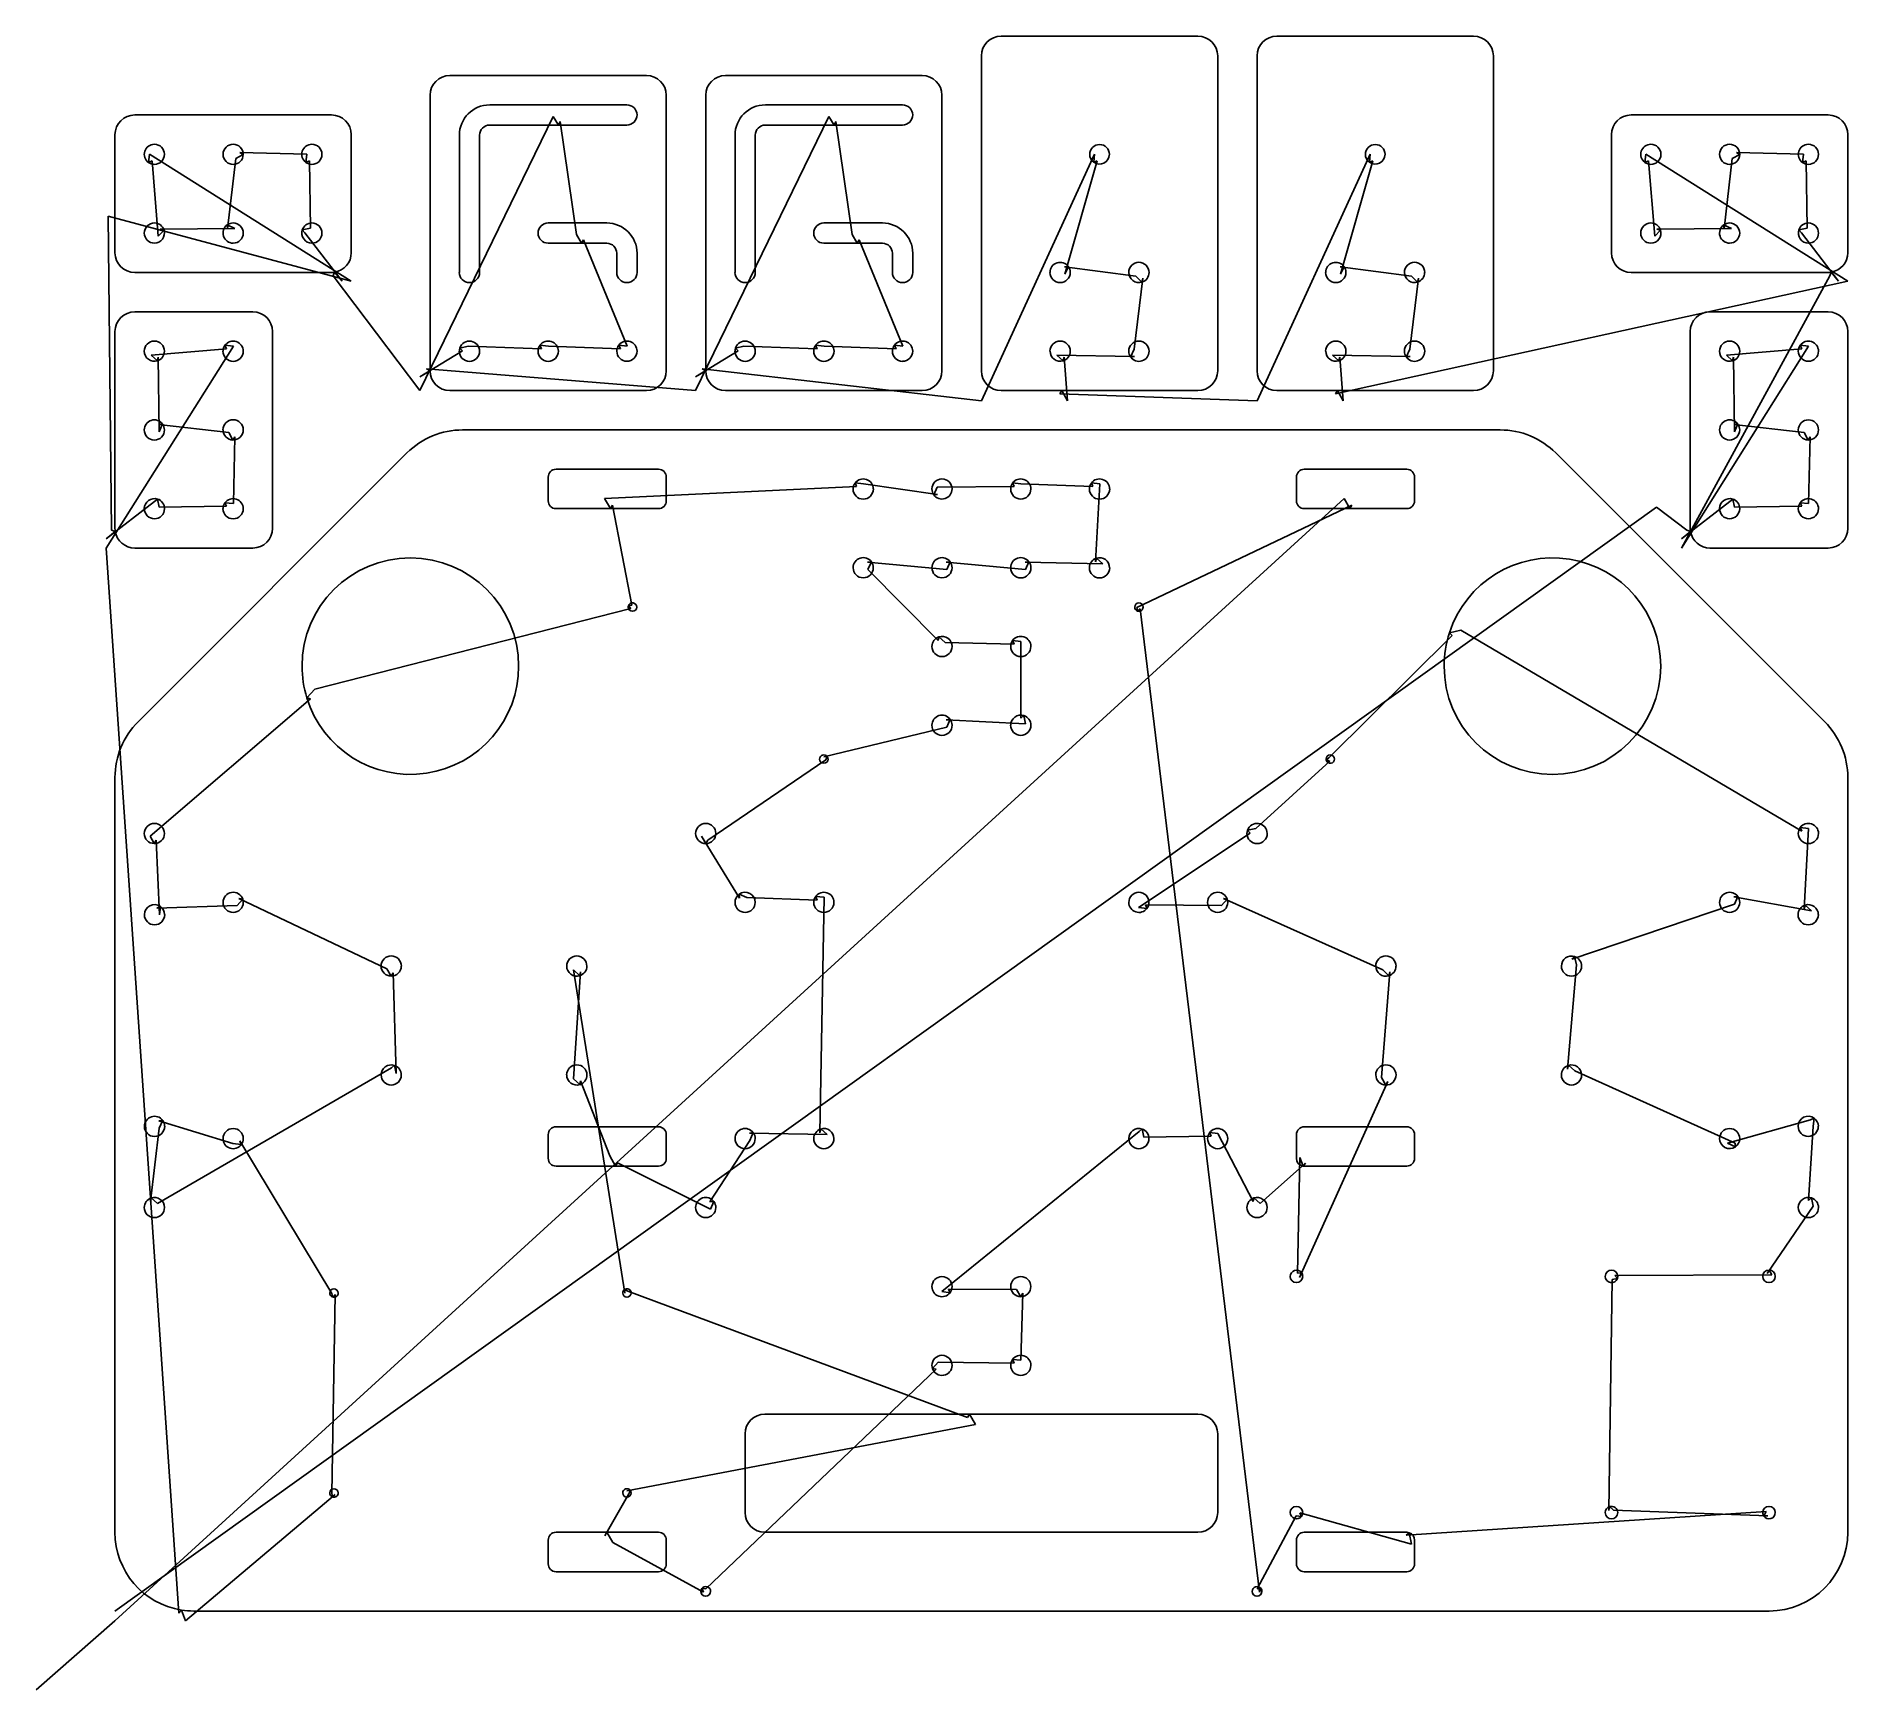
# Model space of a CAD drawing. Extents: x 0 to 23, y 0 to 21.
import ezdxf

# ---------------------------------------------------------------- set-up
doc = ezdxf.new("R2010")
doc.units = 0
doc.layers.get('0').update_dxf_attribs({"linetype": 'CONTINUOUS'})
for name, color, linetype in [('2', 7, 'CONTINUOUS'), ('3', 7, 'CONTINUOUS'), ('9', 7, 'CONTINUOUS')]:
    doc.layers.add(name, color=color, linetype=linetype)

msp = doc.modelspace()

# ---------------------------------------------------------------- linework, layer by layer
at = {"color": 0, "linetype": 'CONTINUOUS'}
for p, q in [((4.871, 16.5), (6.565, 19.982)), ((6.653, 19.915), (6.858, 18.482)), ((8.371, 16.5), (10.065, 19.982)), ((10.153, 19.915), (10.358, 18.482)), ((4, 17.888), (1.436, 19.503)), ((1.47, 19.416), (1.549, 18.459)), ((2.43, 18.554), (2.533, 19.445)), ((2.586, 19.523), (3.436, 19.503)), ((3.47, 19.416), (3.483, 18.562)), ((12, 16.371), (13.438, 19.504)), ((13.472, 19.419), (13.06, 17.977)), ((15.5, 16.371), (16.938, 19.504)), ((16.972, 19.419), (16.56, 17.977)), ((23, 17.888), (20.436, 19.503)), ((20.47, 19.416), (20.549, 18.459)), ((21.43, 18.554), (21.533, 19.445)), ((21.586, 19.523), (22.436, 19.503)), ((22.47, 19.416), (22.483, 18.562)), ((0.913, 18.716), (0.957, 14.729)), ((4, 17.888), (0.913, 18.716)), ((1.574, 18.549), (2.523, 18.56)), ((3.411, 18.503), (3.883, 17.888)), ((6.947, 18.415), (7.503, 17.064)), ((10.447, 18.415), (11.003, 17.064)), ((20.574, 18.549), (21.523, 18.56)), ((22.411, 18.503), (22.883, 17.888)), ((4.871, 16.5), (3.771, 17.957)), ((13.054, 18.07), (13.959, 17.951)), ((16.554, 18.07), (17.459, 17.951)), ((20.888, 14.5), (22.771, 17.957)), ((14.049, 17.926), (13.94, 17.024)), ((23, 17.888), (16.495, 16.457)), ((17.549, 17.926), (17.44, 17.024)), ((0.888, 14.5), (2.503, 17.064)), ((2.416, 17.03), (1.459, 16.951)), ((6.416, 17.03), (5.484, 17.062)), ((7.416, 17.03), (6.503, 17.064)), ((9.916, 17.03), (8.984, 17.062)), ((10.916, 17.03), (10.003, 17.064)), ((20.888, 14.5), (22.503, 17.064)), ((22.416, 17.03), (21.459, 16.951)), ((1.549, 16.926), (1.56, 15.977)), ((5.411, 17.003), (4.871, 16.676)), ((8.911, 17.003), (8.371, 16.676)), ((13.944, 16.931), (12.959, 16.951)), ((13.049, 16.926), (13.094, 16.371)), ((17.444, 16.931), (16.459, 16.951)), ((16.549, 16.926), (16.594, 16.371)), ((21.549, 16.926), (21.56, 15.977)), ((8.371, 16.5), (4.957, 16.775)), ((12, 16.371), (8.457, 16.775)), ((15.5, 16.371), (12.995, 16.457)), ((1.554, 16.07), (2.445, 15.967)), ((2.523, 15.914), (2.503, 15.064)), ((21.554, 16.07), (22.445, 15.967)), ((22.523, 15.914), (22.503, 15.064)), ((10.416, 15.28), (7.216, 15.129)), ((11.444, 15.181), (10.503, 15.314)), ((12.416, 15.28), (11.44, 15.274)), ((13.416, 15.28), (12.503, 15.314)), ((13.45, 14.324), (13.503, 15.314)), ((1.503, 15.089), (0.888, 14.617)), ((1, 0.874), (16.606, 15.129)), ((1, 1), (20.572, 15.017)), ((2.416, 15.03), (1.562, 15.017)), ((7.315, 15.043), (7.563, 13.776)), ((16.705, 15.043), (13.974, 13.744)), ((20.572, 15.017), (20.957, 14.729)), ((21.503, 15.089), (20.888, 14.617)), ((22.416, 15.03), (21.562, 15.017)), ((0.888, 14.5), (1.812, 0.974)), ((10.554, 14.32), (11.56, 14.227)), ((11.554, 14.32), (12.56, 14.227)), ((12.554, 14.32), (13.54, 14.3)), ((11.45, 13.324), (10.56, 14.227)), ((7.549, 13.733), (3.536, 12.707)), ((14.017, 13.729), (15.529, 1.239)), ((17.976, 13.388), (16.41, 11.837)), ((22.416, 10.905), (18.088, 13.456)), ((12.416, 13.28), (11.54, 13.3)), ((12.503, 12.339), (12.503, 13.314)), ((3.484, 12.587), (1.445, 10.842)), ((9.999, 11.847), (11.56, 12.227)), ((11.554, 12.32), (12.562, 12.267)), ((8.525, 10.79), (10.025, 11.81)), ((16.423, 11.794), (15.484, 10.937)), ((8.93, 10.054), (8.446, 10.84)), ((15.411, 10.878), (13.996, 9.936)), ((22.448, 9.917), (22.503, 10.939)), ((1.523, 10.789), (1.566, 9.84)), ((1.532, 9.927), (2.55, 9.959)), ((2.574, 10.05), (4.452, 9.158)), ((9.916, 10.03), (9.023, 10.06)), ((9.95, 7.074), (10.003, 10.064)), ((14.083, 9.968), (15.05, 9.959)), ((15.074, 10.05), (17.095, 9.142)), ((19.495, 9.28), (21.56, 9.977)), ((21.554, 10.07), (22.538, 9.894)), ((19.442, 7.882), (19.555, 9.208)), ((4.531, 9.106), (4.57, 7.825)), ((7.473, 5.037), (6.822, 9.142)), ((6.912, 9.117), (6.822, 7.759)), ((17.185, 9.117), (17.081, 7.775)), ((4.51, 7.897), (1.54, 6.175)), ((21.569, 6.944), (19.533, 7.859)), ((6.912, 7.734), (7.282, 6.779)), ((17.16, 7.723), (16.037, 5.236)), ((1.45, 6.199), (1.562, 7.133)), ((1.556, 7.227), (2.497, 6.936)), ((22.528, 7.24), (21.475, 6.941)), ((22.503, 6.214), (22.562, 7.152)), ((2.584, 6.97), (3.754, 5.033)), ((8.554, 6.195), (9.06, 6.977)), ((9.054, 7.07), (10.04, 7.05)), ((14.003, 7.089), (11.496, 5.056)), ((14.916, 7.03), (14.062, 7.017)), ((15.45, 6.199), (15.003, 7.064)), ((7.381, 6.693), (8.56, 6.102)), ((16.116, 6.69), (15.54, 6.175)), ((16.015, 5.292), (16.042, 6.761)), ((21.975, 5.286), (22.562, 6.142)), ((11.825, 3.457), (7.51, 5.064)), ((11.583, 5.088), (12.446, 5.085)), ((19.965, 2.277), (20.009, 5.211)), ((20.043, 5.262), (22.034, 5.271)), ((3.797, 5.018), (3.754, 2.494)), ((12.525, 5.035), (12.503, 4.184)), ((12.416, 4.15), (11.45, 4.161)), ((11.426, 4.07), (8.502, 1.281)), ((7.499, 2.527), (11.924, 3.371)), ((3.797, 2.479), (1.897, 0.874)), ((7.22, 1.957), (7.525, 2.49)), ((15.501, 1.281), (15.997, 2.21)), ((16.044, 2.248), (17.462, 1.85)), ((17.394, 1.962), (21.963, 2.265)), ((21.984, 2.209), (20.025, 2.281)), ((8.47, 1.241), (7.319, 1.871)), ((0, 0), (1, 0.874))]:
    msp.add_line(p, q, dxfattribs=at)
at = {"layer": '2', "color": 2, "linetype": 'CONTINUOUS'}
msp.add_arc((16.1, 6.75), 0.1, 261, 270, dxfattribs=at)
at = {"layer": '3', "color": 3, "linetype": 'CONTINUOUS'}
for p, q in [((12.25, 21), (14.75, 21)), ((15.75, 21), (18.25, 21)), ((12, 16.75), (12, 20.75)), ((15, 20.75), (15, 16.75)), ((15.5, 16.75), (15.5, 20.75)), ((18.5, 20.75), (18.5, 16.75)), ((5.25, 20.5), (7.75, 20.5)), ((8.75, 20.5), (11.25, 20.5)), ((5, 16.75), (5, 20.25)), ((8, 20.25), (8, 16.75)), ((8.5, 16.75), (8.5, 20.25)), ((11.5, 20.25), (11.5, 16.75)), ((5.757, 20.128), (7.5, 20.128)), ((9.257, 20.128), (11, 20.128)), ((1.25, 20), (3.75, 20)), ((6.629, 19.871), (5.757, 19.871)), ((7.5, 19.871), (6.629, 19.871)), ((10.129, 19.871), (9.257, 19.871)), ((11, 19.871), (10.129, 19.871)), ((20.25, 20), (22.75, 20)), ((1, 18.25), (1, 19.75)), ((4, 19.75), (4, 18.25)), ((5.372, 18), (5.372, 19.743)), ((5.629, 19.743), (5.629, 18)), ((8.872, 18), (8.872, 19.743)), ((9.129, 19.743), (9.129, 18)), ((20, 18.25), (20, 19.75)), ((23, 19.75), (23, 18.25)), ((6.5, 18.628), (7.243, 18.628)), ((10, 18.628), (10.743, 18.628)), ((6.922, 18.371), (6.5, 18.371)), ((7.243, 18.371), (6.922, 18.371)), ((7.372, 18), (7.372, 18.243)), ((7.629, 18.243), (7.629, 18)), ((10.422, 18.371), (10, 18.371)), ((10.743, 18.371), (10.422, 18.371)), ((10.872, 18), (10.872, 18.243)), ((11.129, 18.243), (11.129, 18)), ((3.75, 18), (1.25, 18)), ((22.75, 18), (20.25, 18)), ((1.25, 17.5), (2.75, 17.5)), ((21.25, 17.5), (22.75, 17.5)), ((1, 14.75), (1, 17.25)), ((3, 17.25), (3, 14.75)), ((21, 14.75), (21, 17.25)), ((23, 17.25), (23, 14.75)), ((7.75, 16.5), (5.25, 16.5)), ((11.25, 16.5), (8.75, 16.5)), ((13.02, 16.5), (12.25, 16.5)), ((14.75, 16.5), (13.02, 16.5)), ((16.52, 16.5), (15.75, 16.5)), ((18.25, 16.5), (16.52, 16.5)), ((5.414, 16), (18.586, 16)), ((1.293, 12.293), (4.707, 15.707)), ((19.293, 15.707), (22.707, 12.293)), ((7.9, 15.5), (6.6, 15.5)), ((17.4, 15.5), (16.1, 15.5)), ((6.5, 15.4), (6.5, 15.1)), ((8, 15.1), (8, 15.4)), ((16, 15.4), (16, 15.1)), ((17.5, 15.1), (17.5, 15.4)), ((6.6, 15), (7.29, 15)), ((7.29, 15), (7.9, 15)), ((16.1, 15), (16.68, 15)), ((16.68, 15), (17.4, 15)), ((2.75, 14.5), (1.25, 14.5)), ((22.75, 14.5), (21.25, 14.5)), ((1, 2), (1, 11.586)), ((23, 11.586), (23, 2)), ((7.9, 7.15), (6.6, 7.15)), ((17.4, 7.15), (16.1, 7.15)), ((6.5, 7.05), (6.5, 6.75)), ((8, 6.75), (8, 7.05)), ((16, 7.05), (16, 6.75)), ((17.5, 6.75), (17.5, 7.05)), ((6.6, 6.65), (7.356, 6.65)), ((7.356, 6.65), (7.9, 6.65)), ((16.1, 6.65), (17.4, 6.65)), ((9.25, 3.5), (11.85, 3.5)), ((11.85, 3.5), (14.75, 3.5)), ((9, 2.25), (9, 3.25)), ((15, 3.25), (15, 2.25)), ((6.5, 1.9), (6.5, 1.6)), ((7.245, 2), (6.6, 2)), ((7.9, 2), (7.245, 2)), ((8, 1.6), (8, 1.9)), ((14.75, 2), (9.25, 2)), ((16, 1.9), (16, 1.6)), ((17.4, 2), (16.1, 2)), ((17.5, 1.6), (17.5, 1.9)), ((6.6, 1.5), (7.9, 1.5)), ((16.1, 1.5), (17.4, 1.5)), ((22, 1), (2, 1))]:
    msp.add_line(p, q, dxfattribs=at)
for centre, radius, start, end in [((12.25, 20.75), 0.25, 90, 180), ((14.75, 20.75), 0.25, 0, 90), ((15.75, 20.75), 0.25, 90, 180), ((18.25, 20.75), 0.25, 0, 90), ((5.25, 20.25), 0.25, 90, 180), ((7.75, 20.25), 0.25, 0, 90), ((8.75, 20.25), 0.25, 90, 180), ((11.25, 20.25), 0.25, 0, 90), ((5.757, 19.743), 0.385, 90, 180), ((7.5, 20), 0.128, 270, 90), ((9.257, 19.743), 0.385, 90, 180), ((11, 20), 0.128, 270, 90), ((1.25, 19.75), 0.25, 90, 180), ((3.75, 19.75), 0.25, 0, 90), ((5.757, 19.743), 0.128, 90, 180), ((9.257, 19.743), 0.128, 90, 180), ((20.25, 19.75), 0.25, 90, 180), ((22.75, 19.75), 0.25, 0, 90), ((1.5, 19.5), 0.128, 90, 234), ((1.5, 19.5), 0.128, 270, 90), ((2.5, 19.5), 0.128, 90, 270), ((2.5, 19.5), 0.128, 359, 90), ((3.5, 19.5), 0.128, 90, 234), ((3.5, 19.5), 0.128, 270, 90), ((13.5, 19.5), 0.125, 0, 180), ((17, 19.5), 0.125, 0, 180), ((20.5, 19.5), 0.128, 90, 234), ((20.5, 19.5), 0.128, 270, 90), ((21.5, 19.5), 0.128, 90, 270), ((21.5, 19.5), 0.128, 359, 90), ((22.5, 19.5), 0.128, 90, 234), ((22.5, 19.5), 0.128, 270, 90), ((1.5, 19.5), 0.128, 234, 270), ((2.5, 19.5), 0.128, 270, 359), ((3.5, 19.5), 0.128, 234, 270), ((13.5, 19.5), 0.125, 180, 234), ((13.5, 19.5), 0.125, 234, 0), ((17, 19.5), 0.125, 180, 234), ((17, 19.5), 0.125, 234, 0), ((20.5, 19.5), 0.128, 234, 270), ((21.5, 19.5), 0.128, 270, 359), ((22.5, 19.5), 0.128, 234, 270), ((1.5, 18.5), 0.128, 90, 180), ((1.5, 18.5), 0.128, 180, 270), ((1.5, 18.5), 0.128, 17, 90), ((1.5, 18.5), 0.128, 270, 17), ((2.5, 18.5), 0.128, 126, 270), ((2.5, 18.5), 0.128, 90, 126), ((2.5, 18.5), 0.128, 270, 90), ((3.5, 18.5), 0.128, 162, 270), ((3.5, 18.5), 0.129, 90, 162), ((3.5, 18.5), 0.128, 0, 90), ((3.5, 18.5), 0.128, 270, 0), ((6.5, 18.5), 0.128, 90, 270), ((7.243, 18.243), 0.385, 0, 90), ((10, 18.5), 0.128, 90, 270), ((10.743, 18.243), 0.385, 0, 90), ((20.5, 18.5), 0.128, 90, 180), ((20.5, 18.5), 0.128, 180, 270), ((20.5, 18.5), 0.128, 17, 90), ((20.5, 18.5), 0.128, 270, 17), ((21.5, 18.5), 0.128, 126, 270), ((21.5, 18.5), 0.128, 90, 126), ((21.5, 18.5), 0.128, 270, 90), ((22.5, 18.5), 0.128, 162, 270), ((22.5, 18.5), 0.129, 90, 162), ((22.5, 18.5), 0.128, 0, 90), ((22.5, 18.5), 0.128, 270, 0), ((1.25, 18.25), 0.25, 180, 270), ((3.75, 18.25), 0.25, 279, 0), ((7.243, 18.243), 0.128, 0, 90), ((10.743, 18.243), 0.128, 0, 90), ((20.25, 18.25), 0.25, 180, 270), ((22.75, 18.25), 0.25, 279, 0), ((3.75, 18.25), 0.25, 270, 279), ((5.5, 18), 0.129, 180, 360), ((7.5, 18), 0.129, 180, 360), ((9, 18), 0.129, 180, 360), ((11, 18), 0.129, 180, 360), ((13, 18), 0.128, 36, 180), ((13, 18), 0.129, 180, 360), ((13, 18), 0.128, 0, 36), ((14, 18), 0.129, 90, 180), ((14, 18), 0.128, 180, 287), ((14, 18), 0.129, 0, 90), ((14, 18), 0.129, 287, 0), ((16.5, 18), 0.128, 36, 180), ((16.5, 18), 0.129, 180, 360), ((16.5, 18), 0.128, 0, 36), ((17.5, 18), 0.129, 90, 180), ((17.5, 18), 0.128, 180, 287), ((17.5, 18), 0.129, 0, 90), ((17.5, 18), 0.128, 287, 0), ((22.75, 18.25), 0.25, 270, 279), ((1.25, 17.25), 0.25, 90, 180), ((2.75, 17.25), 0.25, 0, 90), ((21.25, 17.25), 0.25, 90, 180), ((22.75, 17.25), 0.25, 0, 90), ((1.5, 17), 0.129, 90, 180), ((1.5, 17), 0.128, 0, 90), ((2.5, 17), 0.128, 144, 180), ((2.5, 17), 0.128, 0, 144), ((5.5, 17), 0.128, 162, 180), ((5.5, 17), 0.128, 0, 162), ((6.5, 17), 0.128, 144, 180), ((6.5, 17), 0.129, 360, 144), ((7.5, 17), 0.128, 144, 180), ((7.5, 17), 0.129, 0, 144), ((9, 17), 0.128, 162, 180), ((9, 17), 0.128, 0, 162), ((10, 17), 0.128, 144, 180), ((10, 17), 0.129, 360, 144), ((11, 17), 0.128, 144, 180), ((11, 17), 0.129, 0, 144), ((13, 17), 0.129, 90, 180), ((13, 17), 0.129, 0, 90), ((14, 17), 0.129, 90, 180), ((14, 17), 0.129, 0, 90), ((16.5, 17), 0.129, 90, 180), ((16.5, 17), 0.129, 0, 90), ((17.5, 17), 0.129, 90, 180), ((17.5, 17), 0.129, 0, 90), ((21.5, 17), 0.128, 90, 180), ((21.5, 17), 0.128, 0, 90), ((22.5, 17), 0.128, 144, 180), ((22.5, 17), 0.128, 0, 144), ((1.5, 17), 0.128, 180, 287), ((1.5, 17), 0.128, 287, 0), ((2.5, 17), 0.129, 180, 360), ((5.5, 17), 0.129, 180, 360), ((6.5, 17), 0.129, 180, 0), ((7.5, 17), 0.128, 180, 270), ((7.5, 17), 0.128, 270, 0), ((9, 17), 0.129, 180, 360), ((10, 17), 0.129, 180, 0), ((11, 17), 0.129, 180, 270), ((11, 17), 0.128, 270, 0), ((13, 17), 0.128, 180, 287), ((13, 17), 0.128, 287, 0), ((14, 17), 0.128, 180, 215), ((14, 17), 0.129, 215, 0), ((16.5, 17), 0.128, 180, 287), ((16.5, 17), 0.128, 287, 0), ((17.5, 17), 0.128, 180, 215), ((17.5, 17), 0.129, 215, 0), ((21.5, 17), 0.128, 180, 287), ((21.5, 17), 0.128, 287, 0), ((22.5, 17), 0.128, 180, 360), ((5.25, 16.75), 0.25, 180, 270), ((7.75, 16.75), 0.25, 270, 0), ((8.75, 16.75), 0.25, 180, 270), ((11.25, 16.75), 0.25, 270, 0), ((12.25, 16.75), 0.25, 180, 270), ((14.75, 16.75), 0.25, 270, 0), ((15.75, 16.75), 0.25, 180, 270), ((18.25, 16.75), 0.25, 270, 0), ((1.5, 16), 0.128, 36, 180), ((2.5, 16), 0.129, 0, 180), ((21.5, 16), 0.128, 36, 180), ((22.5, 16), 0.128, 0, 180), ((1.5, 16), 0.129, 180, 360), ((1.5, 16), 0.128, 0, 36), ((2.5, 16), 0.128, 180, 269), ((2.5, 16), 0.128, 269, 0), ((5.414, 15), 1, 90, 135), ((18.586, 15), 1, 45, 90), ((21.5, 16), 0.128, 180, 360), ((21.5, 16), 0.128, 0, 36), ((22.5, 16), 0.128, 180, 269), ((22.5, 16), 0.128, 269, 0), ((6.6, 15.4), 0.1, 90, 180), ((7.9, 15.4), 0.1, 0, 90), ((16.1, 15.4), 0.1, 90, 180), ((17.4, 15.4), 0.1, 0, 90), ((10.5, 15.25), 0.129, 180, 360), ((10.5, 15.25), 0.128, 144, 180), ((10.5, 15.25), 0.128, 0, 144), ((11.5, 15.25), 0.128, 180, 215), ((11.5, 15.25), 0.128, 90, 180), ((11.5, 15.25), 0.128, 215, 0), ((11.5, 15.25), 0.128, 0, 90), ((12.5, 15.25), 0.128, 144, 180), ((12.5, 15.25), 0.128, 180, 360), ((12.5, 15.25), 0.128, 0, 144), ((13.5, 15.25), 0.129, 180, 360), ((13.5, 15.25), 0.128, 144, 180), ((13.5, 15.25), 0.128, 0, 144), ((1.5, 15), 0.128, 72, 180), ((1.5, 15), 0.128, 180, 270), ((1.5, 15), 0.129, 270, 0), ((1.5, 15), 0.129, 360, 72), ((2.5, 15), 0.128, 144, 180), ((2.5, 15), 0.129, 180, 360), ((2.5, 15), 0.128, 0, 144), ((6.6, 15.1), 0.1, 180, 270), ((7.9, 15.1), 0.1, 270, 0), ((16.1, 15.1), 0.1, 180, 270), ((17.4, 15.1), 0.1, 270, 0), ((21.5, 15), 0.128, 72, 180), ((21.5, 15), 0.128, 180, 270), ((21.5, 15), 0.128, 270, 0), ((21.5, 15), 0.129, 360, 72), ((22.5, 15), 0.128, 144, 180), ((22.5, 15), 0.128, 180, 360), ((22.5, 15), 0.128, 0, 144), ((1.25, 14.75), 0.25, 180, 189), ((2.75, 14.75), 0.25, 270, 0), ((21.25, 14.75), 0.25, 180, 189), ((22.75, 14.75), 0.25, 270, 0), ((1.25, 14.75), 0.25, 189, 270), ((21.25, 14.75), 0.25, 189, 270), ((4.75, 13), 1.375, 0, 180), ((10.5, 14.25), 0.128, 36, 180), ((10.5, 14.25), 0.128, 0, 36), ((11.5, 14.25), 0.128, 36, 180), ((11.5, 14.25), 0.128, 0, 36), ((12.5, 14.25), 0.128, 36, 180), ((12.5, 14.25), 0.128, 0, 36), ((13.5, 14.25), 0.128, 108, 180), ((13.5, 14.25), 0.128, 0, 108), ((19.25, 13), 1.375, 0, 162), ((10.5, 14.25), 0.128, 180, 360), ((11.5, 14.25), 0.128, 180, 360), ((12.5, 14.25), 0.129, 180, 360), ((13.5, 14.25), 0.129, 180, 360), ((7.57, 13.75), 0.0535, 0, 162), ((14, 13.75), 0.0535, 0, 180), ((7.57, 13.75), 0.0535, 162, 180), ((7.57, 13.75), 0.0535, 180, 360), ((14, 13.75), 0.0535, 180, 251), ((14, 13.75), 0.0535, 251, 0), ((11.5, 13.25), 0.128, 108, 180), ((11.5, 13.25), 0.128, 0, 108), ((12.5, 13.25), 0.128, 360, 144), ((19.25, 13), 1.375, 162, 180), ((11.5, 13.25), 0.128, 180, 360), ((12.5, 13.25), 0.128, 144, 180), ((12.5, 13.25), 0.128, 180, 270), ((12.5, 13.25), 0.128, 270, 0), ((4.75, 13), 1.375, 180, 197), ((4.75, 13), 1.375, 197, 0), ((19.25, 13), 1.375, 180, 360), ((2, 11.586), 1, 135, 180), ((11.5, 12.25), 0.129, 180, 360), ((11.5, 12.25), 0.128, 36, 180), ((11.5, 12.25), 0.128, 0, 36), ((12.5, 12.25), 0.128, 72, 180), ((12.5, 12.25), 0.129, 180, 360), ((12.5, 12.25), 0.128, 0, 72), ((22, 11.586), 1, 0, 45), ((10, 11.82), 0.0535, 36, 180), ((10, 11.82), 0.0535, 180, 270), ((10, 11.82), 0.0535, 270, 0), ((10, 11.82), 0.0535, 360, 36), ((16.43, 11.82), 0.0535, 0, 180), ((16.43, 11.82), 0.0535, 180, 197), ((16.43, 11.82), 0.0535, 197, 0), ((1.5, 10.875), 0.128, 0, 180), ((1.5, 10.875), 0.128, 180, 269), ((1.5, 10.875), 0.128, 269, 0), ((8.5, 10.875), 0.128, 180, 270), ((8.5, 10.875), 0.128, 90, 180), ((8.5, 10.875), 0.128, 0, 90), ((8.5, 10.875), 0.128, 270, 0), ((15.5, 10.875), 0.128, 162, 180), ((15.5, 10.875), 0.129, 180, 360), ((15.5, 10.875), 0.128, 0, 162), ((22.5, 10.875), 0.128, 144, 180), ((22.5, 10.875), 0.128, 180, 360), ((22.5, 10.875), 0.128, 0, 144), ((2.5, 10), 0.128, 18, 180), ((9, 10), 0.128, 0, 126), ((10, 10), 0.128, 0, 144), ((14, 10), 0.128, 0, 180), ((15, 10), 0.128, 18, 180), ((21.5, 10), 0.128, 36, 180), ((1.502, 9.844), 0.128, 54, 180), ((1.502, 9.844), 0.128, 0, 54), ((2.5, 10), 0.128, 180, 360), ((2.5, 10), 0.128, 0, 18), ((9, 10), 0.128, 126, 180), ((9, 10), 0.128, 180, 360), ((10, 10), 0.128, 144, 180), ((10, 10), 0.128, 180, 360), ((14, 10), 0.128, 180, 323), ((14, 10), 0.128, 323, 0), ((15, 10), 0.128, 180, 360), ((15, 10), 0.128, 360, 18), ((21.5, 10), 0.128, 180, 360), ((21.5, 10), 0.128, 0, 36), ((22.498, 9.844), 0.128, 108, 180), ((22.498, 9.844), 0.128, 0, 108), ((1.502, 9.844), 0.129, 180, 360), ((22.498, 9.844), 0.129, 180, 360), ((4.507, 9.191), 0.129, 0, 180), ((6.863, 9.191), 0.128, 0, 180), ((17.136, 9.191), 0.129, 90, 180), ((17.136, 9.191), 0.129, 0, 90), ((19.492, 9.191), 0.128, 72, 180), ((19.492, 9.191), 0.128, 360, 72), ((4.507, 9.191), 0.128, 180, 269), ((4.507, 9.191), 0.128, 269, 0), ((6.863, 9.191), 0.128, 180, 287), ((6.863, 9.191), 0.128, 287, 0), ((17.136, 9.191), 0.128, 180, 287), ((17.136, 9.191), 0.128, 287, 0), ((19.492, 9.191), 0.128, 180, 0), ((4.507, 7.808), 0.128, 72, 180), ((4.507, 7.808), 0.128, 0, 72), ((6.863, 7.808), 0.129, 90, 180), ((6.863, 7.808), 0.129, 0, 90), ((17.136, 7.808), 0.129, 0, 180), ((19.492, 7.808), 0.128, 108, 180), ((19.492, 7.808), 0.128, 360, 108), ((4.507, 7.808), 0.128, 180, 0), ((6.863, 7.808), 0.128, 180, 287), ((6.863, 7.808), 0.129, 287, 0), ((17.136, 7.808), 0.128, 180, 269), ((17.136, 7.808), 0.129, 269, 0), ((19.492, 7.808), 0.128, 180, 270), ((19.492, 7.808), 0.128, 270, 0), ((1.502, 7.156), 0.128, 36, 180), ((1.502, 7.156), 0.129, 180, 360), ((1.502, 7.156), 0.128, 0, 36), ((6.6, 7.05), 0.1, 90, 180), ((7.9, 7.05), 0.1, 0, 90), ((16.1, 7.05), 0.1, 90, 180), ((17.4, 7.05), 0.1, 0, 90), ((22.498, 7.156), 0.128, 54, 180), ((22.498, 7.156), 0.128, 180, 270), ((22.498, 7.156), 0.128, 270, 0), ((22.498, 7.156), 0.129, 360, 54), ((2.5, 7), 0.128, 180, 324), ((2.5, 7), 0.128, 0, 180), ((2.5, 7), 0.128, 324, 0), ((9, 7), 0.128, 36, 180), ((9, 7), 0.128, 180, 0), ((9, 7), 0.128, 0, 36), ((10, 7), 0.128, 108, 180), ((10, 7), 0.128, 180, 360), ((10, 7), 0.128, 360, 108), ((14, 7), 0.128, 72, 180), ((14, 7), 0.128, 180, 0), ((14, 7), 0.128, 0, 72), ((15, 7), 0.128, 144, 180), ((15, 7), 0.128, 180, 360), ((15, 7), 0.128, 360, 144), ((21.5, 7), 0.128, 90, 180), ((21.5, 7), 0.128, 180, 305), ((21.5, 7), 0.128, 0, 90), ((21.5, 7), 0.128, 305, 0), ((6.6, 6.75), 0.1, 180, 270), ((7.9, 6.75), 0.1, 270, 0), ((16.1, 6.75), 0.1, 180, 261), ((17.4, 6.75), 0.1, 270, 0), ((1.5, 6.125), 0.128, 108, 180), ((1.5, 6.125), 0.128, 0, 108), ((8.5, 6.125), 0.128, 36, 180), ((15.5, 6.125), 0.128, 108, 180), ((15.5, 6.125), 0.128, 360, 108), ((22.5, 6.125), 0.128, 72, 180), ((22.5, 6.125), 0.128, 0, 72), ((1.5, 6.125), 0.129, 180, 360), ((8.5, 6.125), 0.128, 180, 0), ((8.5, 6.125), 0.128, 0, 36), ((15.5, 6.125), 0.128, 180, 270), ((15.5, 6.125), 0.128, 270, 0), ((22.5, 6.125), 0.128, 180, 0), ((16, 5.25), 0.0795, 36, 180), ((16, 5.25), 0.0795, 0, 36), ((20, 5.25), 0.0795, 90, 180), ((20, 5.25), 0.0795, 0, 90), ((22, 5.25), 0.0795, 90, 180), ((22, 5.25), 0.0795, 0, 90), ((3.78, 5.039), 0.0535, 0, 180), ((7.5, 5.039), 0.0535, 126, 180), ((7.5, 5.039), 0.0535, 0, 126), ((11.5, 5.12), 0.128, 180, 323), ((11.5, 5.12), 0.128, 90, 180), ((11.5, 5.12), 0.128, 0, 90), ((11.5, 5.12), 0.128, 323, 0), ((12.5, 5.12), 0.128, 0, 180), ((12.5, 5.12), 0.128, 180, 270), ((12.5, 5.12), 0.128, 270, 0), ((16, 5.25), 0.0795, 180, 0), ((20, 5.25), 0.0795, 180, 341), ((20, 5.25), 0.0795, 341, 0), ((22, 5.25), 0.0795, 180, 360), ((3.78, 5.039), 0.0535, 180, 251), ((3.78, 5.039), 0.0535, 251, 0), ((7.5, 5.039), 0.0535, 180, 360), ((11.5, 4.12), 0.128, 0, 180), ((12.5, 4.12), 0.128, 144, 180), ((12.5, 4.12), 0.128, 360, 144), ((11.5, 4.12), 0.128, 180, 198), ((11.5, 4.12), 0.128, 198, 0), ((12.5, 4.12), 0.128, 180, 270), ((12.5, 4.12), 0.128, 270, 0), ((9.25, 3.25), 0.25, 90, 180), ((14.75, 3.25), 0.25, 0, 90), ((3.78, 2.5), 0.0535, 0, 180), ((7.5, 2.5), 0.0535, 36, 180), ((7.5, 2.5), 0.0535, 360, 36), ((3.78, 2.5), 0.0535, 180, 251), ((3.78, 2.5), 0.0535, 251, 0), ((7.5, 2.5), 0.0535, 180, 270), ((7.5, 2.5), 0.0535, 270, 0), ((16, 2.25), 0.0795, 90, 180), ((16, 2.25), 0.0795, 0, 90), ((20, 2.25), 0.0795, 108, 180), ((20, 2.25), 0.0795, 360, 108), ((22, 2.25), 0.0795, 0, 180), ((9.25, 2.25), 0.25, 180, 270), ((14.75, 2.25), 0.25, 270, 0), ((16, 2.25), 0.0795, 180, 323), ((16, 2.25), 0.0795, 323, 0), ((20, 2.25), 0.0795, 180, 270), ((20, 2.25), 0.0795, 270, 0), ((22, 2.25), 0.0795, 180, 215), ((22, 2.25), 0.0795, 215, 0), ((2, 2), 1, 180, 261), ((6.6, 1.9), 0.1, 90, 180), ((7.9, 1.9), 0.1, 0, 90), ((16.1, 1.9), 0.1, 90, 180), ((17.4, 1.9), 0.1, 72, 90), ((17.4, 1.9), 0.1, 0, 72), ((22, 2), 1, 270, 0), ((6.6, 1.6), 0.1, 180, 270), ((7.9, 1.6), 0.1, 270, 0), ((16.1, 1.6), 0.1, 180, 270), ((17.4, 1.6), 0.1, 270, 0), ((8.5, 1.25), 0.0622, 144, 180), ((8.5, 1.25), 0.0622, 180, 360), ((8.5, 1.25), 0.0622, 0, 144), ((15.5, 1.25), 0.0622, 36, 180), ((15.5, 1.25), 0.0622, 180, 0), ((15.5, 1.25), 0.0622, 0, 36), ((2, 2), 1, 261, 270)]:
    msp.add_arc(centre, radius, start, end, dxfattribs=at)
at = {"layer": '9', "color": 9, "linetype": 'CONTINUOUS'}
for p, q in [((6.565, 19.982), (6.629, 19.871)), ((6.653, 19.915), (6.629, 19.871)), ((10.065, 19.982), (10.129, 19.871)), ((10.153, 19.915), (10.129, 19.871)), ((1.436, 19.503), (1.424, 19.396)), ((1.47, 19.416), (1.424, 19.396)), ((2.533, 19.445), (2.628, 19.498)), ((2.586, 19.523), (2.628, 19.498)), ((3.436, 19.503), (3.424, 19.396)), ((3.47, 19.416), (3.424, 19.396)), ((13.438, 19.504), (13.427, 19.399)), ((13.472, 19.419), (13.427, 19.399)), ((16.938, 19.504), (16.927, 19.399)), ((16.972, 19.419), (16.927, 19.399)), ((20.436, 19.503), (20.424, 19.396)), ((20.47, 19.416), (20.424, 19.396)), ((21.533, 19.445), (21.628, 19.498)), ((21.586, 19.523), (21.628, 19.498)), ((22.436, 19.503), (22.424, 19.396)), ((22.47, 19.416), (22.424, 19.396)), ((1.549, 18.459), (1.623, 18.538)), ((1.574, 18.549), (1.623, 18.538)), ((2.523, 18.56), (2.424, 18.604)), ((2.43, 18.554), (2.424, 18.604)), ((3.483, 18.562), (3.378, 18.54)), ((3.411, 18.503), (3.378, 18.54)), ((6.858, 18.482), (6.922, 18.371)), ((6.947, 18.415), (6.922, 18.371)), ((10.358, 18.482), (10.422, 18.371)), ((10.447, 18.415), (10.422, 18.371)), ((20.549, 18.459), (20.623, 18.538)), ((20.574, 18.549), (20.623, 18.538)), ((21.523, 18.56), (21.424, 18.604)), ((21.43, 18.554), (21.424, 18.604)), ((22.483, 18.562), (22.378, 18.54)), ((22.411, 18.503), (22.378, 18.54)), ((3.771, 17.957), (3.789, 18.003)), ((3.883, 17.888), (3.789, 18.003)), ((13.054, 18.07), (13.104, 18.076)), ((13.06, 17.977), (13.104, 18.076)), ((13.959, 17.951), (14.038, 17.877)), ((16.554, 18.07), (16.604, 18.076)), ((16.56, 17.977), (16.604, 18.076)), ((17.459, 17.951), (17.538, 17.877)), ((22.771, 17.957), (22.789, 18.003)), ((22.883, 17.888), (22.789, 18.003)), ((14.049, 17.926), (14.038, 17.877)), ((17.549, 17.926), (17.538, 17.877)), ((2.503, 17.064), (2.396, 17.076)), ((2.416, 17.03), (2.396, 17.076)), ((5.484, 17.062), (5.378, 17.04)), ((5.411, 17.003), (5.378, 17.04)), ((6.503, 17.064), (6.396, 17.076)), ((6.416, 17.03), (6.396, 17.076)), ((7.503, 17.064), (7.396, 17.076)), ((7.416, 17.03), (7.396, 17.076)), ((8.984, 17.062), (8.878, 17.04)), ((8.911, 17.003), (8.878, 17.04)), ((10.003, 17.064), (9.896, 17.076)), ((9.916, 17.03), (9.896, 17.076)), ((11.003, 17.064), (10.896, 17.076)), ((10.916, 17.03), (10.896, 17.076)), ((13.94, 17.024), (13.895, 16.926)), ((17.44, 17.024), (17.395, 16.926)), ((22.503, 17.064), (22.396, 17.076)), ((22.416, 17.03), (22.396, 17.076)), ((1.459, 16.951), (1.538, 16.877)), ((1.549, 16.926), (1.538, 16.877)), ((12.959, 16.951), (13.038, 16.877)), ((13.049, 16.926), (13.038, 16.877)), ((13.944, 16.931), (13.895, 16.926)), ((16.459, 16.951), (16.538, 16.877)), ((16.549, 16.926), (16.538, 16.877)), ((17.444, 16.931), (17.395, 16.926)), ((21.459, 16.951), (21.538, 16.877)), ((21.549, 16.926), (21.538, 16.877)), ((4.871, 16.676), (5, 16.75)), ((4.957, 16.775), (5, 16.75)), ((8.371, 16.676), (8.5, 16.75)), ((8.457, 16.775), (8.5, 16.75)), ((12.995, 16.457), (13.02, 16.5)), ((13.094, 16.371), (13.02, 16.5)), ((16.495, 16.457), (16.52, 16.5)), ((16.594, 16.371), (16.52, 16.5)), ((1.554, 16.07), (1.604, 16.076)), ((1.56, 15.977), (1.604, 16.076)), ((2.445, 15.967), (2.498, 15.872)), ((2.523, 15.914), (2.498, 15.872)), ((21.554, 16.07), (21.604, 16.076)), ((21.56, 15.977), (21.604, 16.076)), ((22.445, 15.967), (22.498, 15.872)), ((22.523, 15.914), (22.498, 15.872)), ((10.503, 15.314), (10.396, 15.326)), ((10.416, 15.28), (10.396, 15.326)), ((11.44, 15.274), (11.395, 15.176)), ((11.444, 15.181), (11.395, 15.176)), ((12.503, 15.314), (12.396, 15.326)), ((12.416, 15.28), (12.396, 15.326)), ((13.503, 15.314), (13.396, 15.326)), ((13.416, 15.28), (13.396, 15.326)), ((1.503, 15.089), (1.54, 15.122)), ((1.562, 15.017), (1.54, 15.122)), ((2.503, 15.064), (2.396, 15.076)), ((2.416, 15.03), (2.396, 15.076)), ((7.216, 15.129), (7.29, 15)), ((7.315, 15.043), (7.29, 15)), ((16.606, 15.129), (16.68, 15)), ((16.705, 15.043), (16.68, 15)), ((21.503, 15.089), (21.54, 15.122)), ((21.562, 15.017), (21.54, 15.122)), ((22.503, 15.064), (22.396, 15.076)), ((22.416, 15.03), (22.396, 15.076)), ((0.957, 14.729), (1.003, 14.711)), ((20.957, 14.729), (21.003, 14.711)), ((0.888, 14.617), (1.003, 14.711)), ((20.888, 14.617), (21.003, 14.711)), ((10.554, 14.32), (10.604, 14.326)), ((10.56, 14.227), (10.604, 14.326)), ((11.554, 14.32), (11.604, 14.326)), ((11.56, 14.227), (11.604, 14.326)), ((12.554, 14.32), (12.604, 14.326)), ((12.56, 14.227), (12.604, 14.326)), ((13.45, 14.324), (13.46, 14.372)), ((13.54, 14.3), (13.46, 14.372)), ((7.563, 13.776), (7.519, 13.767)), ((7.549, 13.733), (7.519, 13.767)), ((13.974, 13.744), (13.983, 13.699)), ((14.017, 13.729), (13.983, 13.699)), ((11.45, 13.324), (11.46, 13.372)), ((11.54, 13.3), (11.46, 13.372)), ((18.088, 13.456), (17.942, 13.425)), ((17.976, 13.388), (17.942, 13.425)), ((12.503, 13.314), (12.396, 13.326)), ((12.416, 13.28), (12.396, 13.326)), ((3.536, 12.707), (3.435, 12.598)), ((3.484, 12.587), (3.435, 12.598)), ((11.554, 12.32), (11.604, 12.326)), ((11.56, 12.227), (11.604, 12.326)), ((12.503, 12.339), (12.54, 12.372)), ((12.562, 12.267), (12.54, 12.372)), ((9.999, 11.847), (10.043, 11.851)), ((10.025, 11.81), (10.043, 11.851)), ((16.41, 11.837), (16.379, 11.804)), ((16.423, 11.794), (16.379, 11.804)), ((1.445, 10.842), (1.498, 10.747)), ((8.446, 10.84), (8.5, 10.746)), ((15.484, 10.937), (15.378, 10.915)), ((15.411, 10.878), (15.378, 10.915)), ((22.503, 10.939), (22.396, 10.951)), ((22.416, 10.905), (22.396, 10.951)), ((1.523, 10.789), (1.498, 10.747)), ((8.525, 10.79), (8.5, 10.746)), ((1.532, 9.927), (1.578, 9.948)), ((1.566, 9.84), (1.578, 9.948)), ((2.55, 9.959), (2.622, 10.04)), ((2.574, 10.05), (2.622, 10.04)), ((9.023, 10.06), (8.924, 10.104)), ((8.93, 10.054), (8.924, 10.104)), ((10.003, 10.064), (9.896, 10.076)), ((9.916, 10.03), (9.896, 10.076)), ((13.996, 9.936), (14.103, 9.923)), ((14.083, 9.968), (14.103, 9.923)), ((15.05, 9.959), (15.122, 10.04)), ((15.074, 10.05), (15.122, 10.04)), ((21.554, 10.07), (21.604, 10.076)), ((21.56, 9.977), (21.604, 10.076)), ((22.448, 9.917), (22.458, 9.966)), ((22.538, 9.894), (22.458, 9.966)), ((19.495, 9.28), (19.532, 9.314)), ((19.555, 9.208), (19.532, 9.314)), ((4.452, 9.158), (4.505, 9.063)), ((4.531, 9.106), (4.505, 9.063)), ((6.822, 9.142), (6.901, 9.069)), ((6.912, 9.117), (6.901, 9.069)), ((17.095, 9.142), (17.174, 9.069)), ((17.185, 9.117), (17.174, 9.069)), ((4.51, 7.897), (4.547, 7.931)), ((4.57, 7.825), (4.547, 7.931)), ((19.442, 7.882), (19.453, 7.931)), ((19.533, 7.859), (19.453, 7.931)), ((6.822, 7.759), (6.901, 7.686)), ((6.912, 7.734), (6.901, 7.686)), ((17.081, 7.775), (17.134, 7.68)), ((17.16, 7.723), (17.134, 7.68)), ((1.556, 7.227), (1.606, 7.232)), ((1.562, 7.133), (1.606, 7.232)), ((22.528, 7.24), (22.574, 7.26)), ((22.562, 7.152), (22.574, 7.26)), ((2.497, 6.936), (2.604, 6.924)), ((2.584, 6.97), (2.604, 6.924)), ((9.054, 7.07), (9.104, 7.076)), ((9.06, 6.977), (9.104, 7.076)), ((9.95, 7.074), (9.96, 7.122)), ((10.04, 7.05), (9.96, 7.122)), ((14.003, 7.089), (14.04, 7.122)), ((14.062, 7.017), (14.04, 7.122)), ((15.003, 7.064), (14.896, 7.076)), ((14.916, 7.03), (14.896, 7.076)), ((21.475, 6.941), (21.574, 6.895)), ((21.569, 6.944), (21.574, 6.895)), ((7.282, 6.779), (7.356, 6.65)), ((7.381, 6.693), (7.356, 6.65)), ((16.042, 6.761), (16.084, 6.651)), ((16.116, 6.69), (16.084, 6.651)), ((1.45, 6.199), (1.46, 6.247)), ((1.54, 6.175), (1.46, 6.247)), ((15.45, 6.199), (15.46, 6.247)), ((15.54, 6.175), (15.46, 6.247)), ((22.503, 6.214), (22.54, 6.247)), ((22.562, 6.142), (22.54, 6.247)), ((8.554, 6.195), (8.604, 6.201)), ((8.56, 6.102), (8.604, 6.201)), ((16.015, 5.292), (16.064, 5.297)), ((16.037, 5.236), (16.064, 5.297)), ((21.975, 5.286), (22, 5.33)), ((22.034, 5.271), (22, 5.33)), ((7.51, 5.064), (7.469, 5.082)), ((7.473, 5.037), (7.469, 5.082)), ((11.583, 5.088), (11.603, 5.043)), ((12.446, 5.085), (12.5, 4.992)), ((20.009, 5.211), (20.075, 5.224)), ((20.043, 5.262), (20.075, 5.224)), ((3.754, 5.033), (3.763, 4.988)), ((3.797, 5.018), (3.763, 4.988)), ((11.496, 5.056), (11.603, 5.043)), ((12.525, 5.035), (12.5, 4.992)), ((11.45, 4.161), (11.378, 4.08)), ((12.503, 4.184), (12.396, 4.196)), ((12.416, 4.15), (12.396, 4.196)), ((11.426, 4.07), (11.378, 4.08)), ((11.825, 3.457), (11.85, 3.5)), ((11.924, 3.371), (11.85, 3.5)), ((7.499, 2.527), (7.543, 2.531)), ((7.525, 2.49), (7.543, 2.531)), ((3.754, 2.494), (3.763, 2.449)), ((3.797, 2.479), (3.763, 2.449)), ((19.965, 2.277), (19.975, 2.326)), ((20.025, 2.281), (19.975, 2.326)), ((15.997, 2.21), (16.063, 2.202)), ((16.044, 2.248), (16.063, 2.202)), ((21.963, 2.265), (21.935, 2.204)), ((21.984, 2.209), (21.935, 2.204)), ((7.22, 1.957), (7.245, 2)), ((7.319, 1.871), (7.245, 2)), ((17.394, 1.962), (17.431, 1.995)), ((17.462, 1.85), (17.431, 1.995)), ((8.502, 1.281), (8.45, 1.287)), ((8.47, 1.241), (8.45, 1.287)), ((15.501, 1.281), (15.55, 1.287)), ((15.529, 1.239), (15.55, 1.287)), ((1.812, 0.974), (1.844, 1.012)), ((1.897, 0.874), (1.844, 1.012))]:
    msp.add_line(p, q, dxfattribs=at)

doc.saveas('drawing.dxf')
